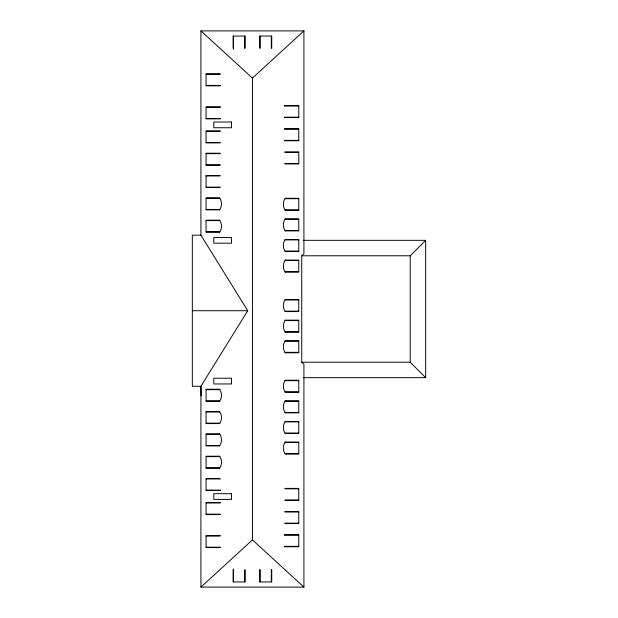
<?xml version="1.0" encoding="UTF-8"?>
<svg xmlns="http://www.w3.org/2000/svg" width="618" height="618" viewBox="0 0 618 618"><rect width="100%" height="100%" fill="white"/><g stroke="black" fill="none" stroke-linecap="round" stroke-linejoin="round"><path stroke-width="0.93" d="M219.653 209.865C222.117 206.342 222.117 201.36 219.653 197.845L206.072 197.845L206.072 209.865L219.653 209.865L219.653 209.432L206.072 209.432M219.653 232.183C222.117 228.66 222.117 223.677 219.653 220.162L206.072 220.162L206.072 232.183L219.653 232.183L219.653 231.75L206.072 231.75M285.192 198.278C282.727 201.792 282.727 206.775 285.192 210.29L298.772 210.29L298.772 198.278L285.192 198.278L285.192 198.702L298.772 198.702M285.192 218.872C282.727 222.395 282.727 227.378 285.192 230.893L298.772 230.893L298.772 218.872L285.192 218.872L285.192 219.305L298.772 219.305M285.192 239.475C282.727 242.99 282.727 247.972 285.192 251.495L298.772 251.495L298.772 239.475L285.192 239.475L285.192 239.908L298.772 239.908M285.192 260.078C282.727 263.592 282.727 268.575 285.192 272.09L298.772 272.09L298.772 260.078L285.192 260.078L285.192 260.502L298.772 260.502M219.653 401.267C222.117 397.753 222.117 392.77 219.653 389.255L206.072 389.255L206.072 401.267L219.653 401.267L219.653 400.843L206.072 400.843M285.192 299.56C282.727 303.075 282.727 308.058 285.192 311.572L298.772 311.572L298.772 299.56L285.192 299.56L285.192 299.985L298.772 299.985M219.653 423.585C222.117 420.07 222.117 415.087 219.653 411.573L206.072 411.573L206.072 423.585L219.653 423.585L219.653 423.16L206.072 423.16M285.192 320.155C282.727 323.678 282.727 328.66 285.192 332.175L298.772 332.175L298.772 320.155L285.192 320.155L285.192 320.587L298.772 320.587M219.653 445.902C222.117 442.388 222.117 437.405 219.653 433.89L206.072 433.89L206.072 445.902L219.653 445.902L219.653 445.478L206.072 445.478M285.192 340.757C282.727 344.272 282.727 349.255 285.192 352.778L298.772 352.778L298.772 340.757L285.192 340.757L285.192 341.19L298.772 341.19M219.653 468.22C222.117 464.705 222.117 459.722 219.653 456.208L206.072 456.208L206.072 468.22L219.653 468.22L219.653 467.795L206.072 467.795M285.192 380.24C282.727 383.755 282.727 388.745 285.192 392.26L298.772 392.26L298.772 380.24L285.192 380.24L285.192 380.673L298.772 380.673M285.192 400.843C282.727 404.357 282.727 409.34 285.192 412.855L298.772 412.855L298.772 400.843L285.192 400.843L285.192 401.267L298.772 401.267M285.192 421.445C282.727 424.96 282.727 429.943 285.192 433.457L298.772 433.457L298.772 421.445L285.192 421.445L285.192 421.87L298.772 421.87M285.192 442.04C282.727 445.555 282.727 450.545 285.192 454.06L298.772 454.06L298.772 442.04L285.192 442.04L285.192 442.473L298.772 442.473M247.741 310.715L200.92 386.25L200.92 587.1L303.925 587.1L303.925 364.241L301.738 362.218L301.738 255.782L303.925 253.759L303.925 30.9L200.92 30.9L200.92 235.18L247.741 310.715L192.337 310.715M301.738 255.782L410.213 255.782L425.663 240.332L303.376 240.332M200.92 587.1L252.422 539.893L252.422 78.107L303.925 30.9M220.379 73.82L206.072 73.82L206.072 85.832L220.379 85.832M206.072 74.245L220.078 74.245M206.072 85.408L220.379 85.408M284.288 105.578L298.772 105.578L298.772 117.59L284.288 117.59M284.288 106.002L298.772 106.002M220.379 106.86L206.072 106.86L206.072 118.88L220.379 118.88M206.072 107.293L220.379 107.293M284.288 117.165L298.772 117.165M206.072 118.447L220.379 118.447M284.442 128.753L298.772 128.753L298.772 140.765L284.442 140.765M284.442 129.177L298.772 129.177M220.201 130.892L206.072 130.892L206.072 142.912L220.201 142.912M206.072 131.325L220.201 131.325M284.442 140.34L298.772 140.34M206.072 142.48L220.201 142.48M284.852 151.928L298.772 151.928L298.772 163.94L284.852 163.94M284.852 152.352L298.772 152.352M220.201 153.21L206.072 153.21L206.072 165.23L220.201 165.23M206.072 153.643L220.201 153.643M284.852 163.515L298.772 163.515M206.072 164.797L220.201 164.797M220.108 175.527L206.072 175.527L206.072 187.548L220.108 187.548M206.072 175.96L220.108 175.96M206.072 187.115L220.108 187.115M206.072 198.278L219.653 198.278M298.772 209.865L285.192 209.865L285.192 210.29M206.072 220.595L219.653 220.595L219.653 220.162M298.772 230.46L285.192 230.46L285.192 230.893M200.92 235.18L192.337 235.18L192.337 386.25L200.92 386.25L201.167 395.883M298.772 251.062L285.192 251.062L285.192 251.495M298.772 271.665L285.192 271.665L285.192 272.09M298.772 311.148L285.192 311.148L285.192 311.572M298.772 331.742L285.192 331.742L285.192 332.175M298.772 352.345L285.192 352.345L285.192 352.778M301.738 362.218L410.213 362.218L425.663 377.668L303.376 377.668M206.072 389.68L219.653 389.68L219.653 389.255M298.772 391.827L285.192 391.827L285.192 392.26M206.072 411.997L219.653 411.997L219.653 411.573M298.772 412.43L285.192 412.43L285.192 412.855M298.772 433.033L285.192 433.033L285.192 433.457M206.072 434.315L219.653 434.315L219.653 433.89M285.192 453.627L298.772 453.627M206.072 456.632L219.653 456.632L219.653 456.208M219.653 478.517L206.072 478.517L206.072 490.537L220.526 490.537M206.072 478.95L220.526 478.95M285.006 488.39L298.772 488.39L298.772 500.41L285.006 500.41M285.006 488.823L298.772 488.823M206.072 490.105L220.526 490.105M285.006 499.977L298.772 499.977M220.363 502.558L206.072 502.558L206.072 514.57L220.363 514.57M206.072 502.982L220.363 502.982M284.906 511.565L298.772 511.565L298.772 523.585L284.906 523.585M284.906 511.998L298.772 511.998M206.072 514.145L220.363 514.145M284.906 523.152L298.772 523.152M284.288 534.74L298.772 534.74L298.772 546.76L284.288 546.76M284.288 535.173L298.772 535.173M220.24 535.597L206.072 535.597L206.072 547.618L220.24 547.618M206.072 536.03L220.24 536.03M284.288 546.327L298.772 546.327M206.072 547.185L220.24 547.185M200.92 30.9L252.422 78.107M252.422 539.893L303.925 587.1M425.663 240.332L425.663 377.668M410.213 255.782L410.213 362.218M271.735 48.258L271.735 36.053L259.714 36.053L259.714 48.258M271.735 569.672L271.735 581.947L259.714 581.947L259.714 569.672M271.302 36.053L271.302 48.189M271.302 569.672L271.302 581.947M260.147 36.053L260.147 48.189M260.147 569.672L260.147 581.947M245.122 48.343L245.122 36.053L233.11 36.053L233.11 48.343M245.122 569.835L245.122 581.947L233.11 581.947L233.11 569.835M244.697 36.053L244.697 48.343M244.697 569.835L244.697 581.947M233.534 36.053L233.534 49.285M233.534 568.9L233.534 581.947M231.534 122.024L213.797 122.024L213.797 127.748L231.534 127.748L231.534 122.024M231.534 237.474L213.797 237.474L213.797 243.191L231.534 243.191L231.534 237.474M231.534 378.239L213.797 378.239L213.797 383.963L231.534 383.963L231.534 378.239M231.534 493.682L213.797 493.682L213.797 499.406L231.534 499.406L231.534 493.682"/></g></svg>
